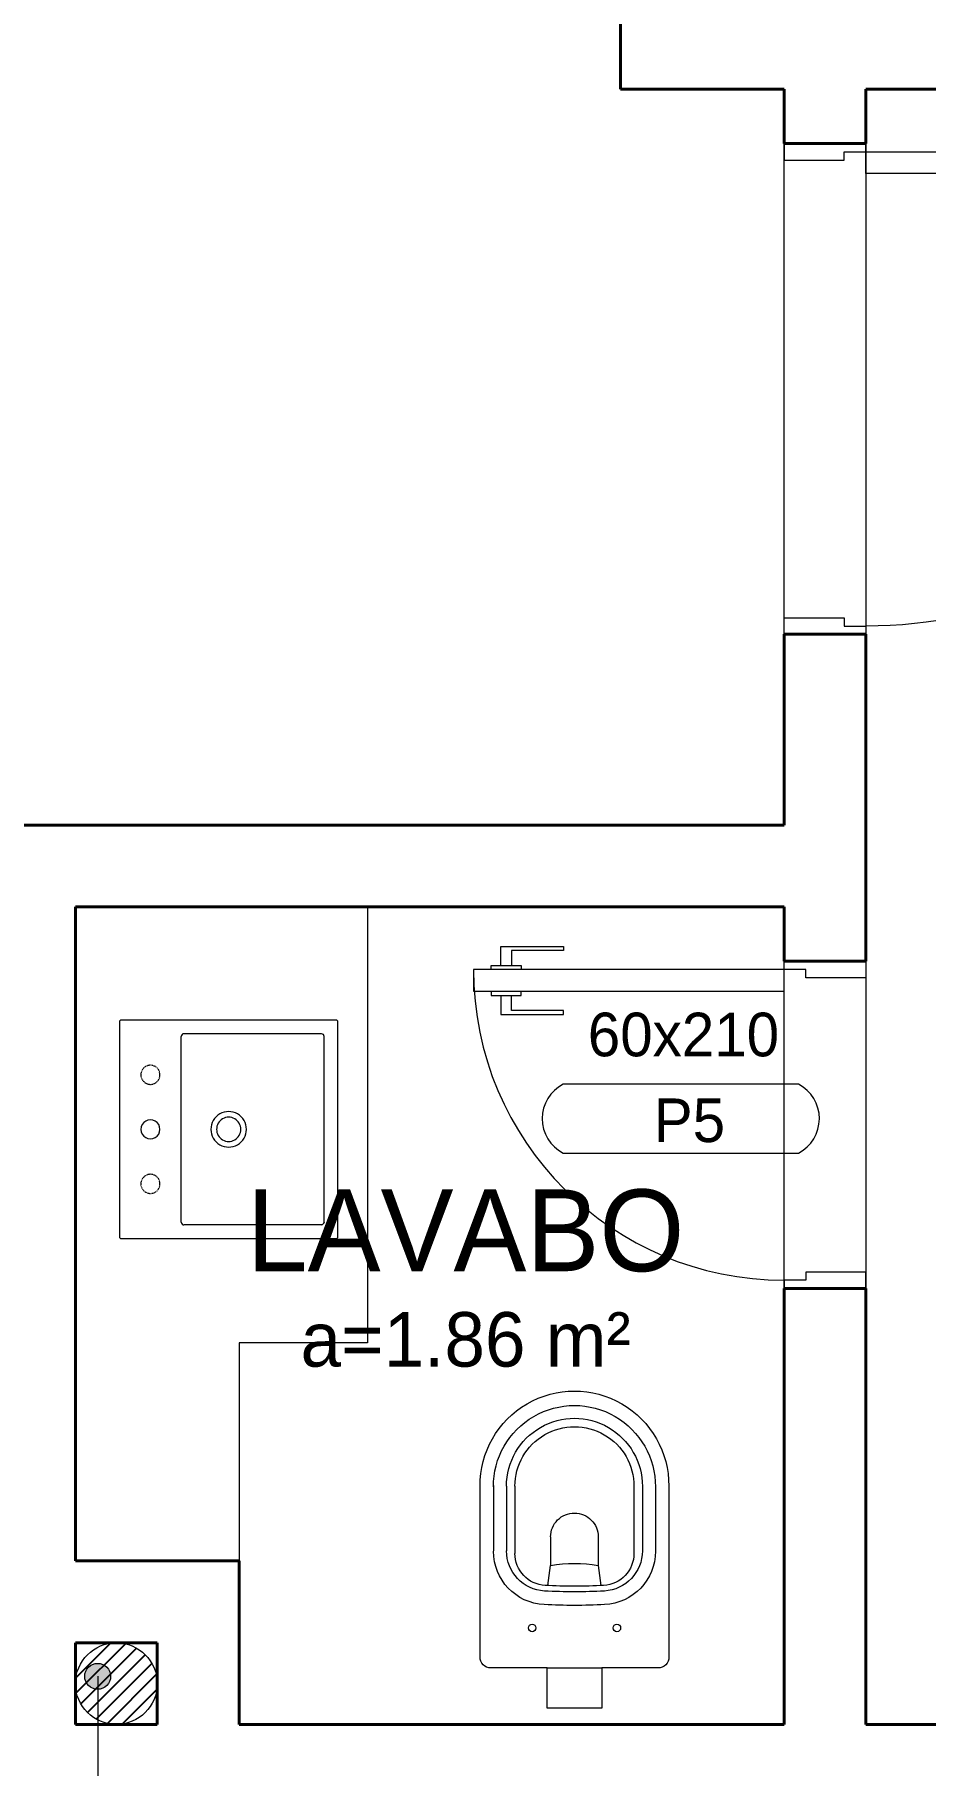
# Model space of a CAD drawing. Header units: millimetres. Extents: x 13204 to 24802, y 21209 to 40694.
# Drawn here: x 23726.1 to 23889.5, y 36078.4 to 36395.9 of the extents above; entities that cross this region are included whole.
import ezdxf
from ezdxf.enums import TextEntityAlignment as Align

# ---------------------------------------------------------------- set-up
doc = ezdxf.new("R2010")
doc.units = ezdxf.units.MM
doc.linetypes.add('CACHE', pattern=[0.24, 0.12, -0.12])
doc.linetypes.add('CONTINU', pattern=[0])
for name, color, linetype, lineweight in [('ESPECARQ', 2, 'Continuous', 20), ('Esquadrias', 2, 'Continuous', 20), ('Louças', 150, 'Continuous', 15), ('PAREDE', 1, 'Continuous', 40), ('Paredes', 1, 'Continuous', 40), ('PISO', 5, 'Continuous', 5), ('TEXTO', 4, 'Continuous', 5)]:
    doc.layers.add(name, color=color, linetype=linetype, lineweight=lineweight)
doc.layers.add('HACHURAS', color=8, linetype='Continuous')
doc.styles.add('LANA', font='stylu.ttf')
doc.styles.add('REGUA60', font='cityb___.ttf', dxfattribs={"width": 1.4})

# ---------------------------------------------------------------- blocks, each defined once
blk = doc.blocks.new('7113117_p')
at = {"layer": 'Louças'}
blk.add_lwpolyline([(172.9, -144, 0.467984), (153.2, -124.3), (50, -124.3), (50, -50.4), (-50.4, -50.4), (-50.4, -124.3), (-153.6, -124.3, 0.441665), (-173.3, -144), (-173.3, -457.4, 1.008711), (172.9, -457.4)], format="xyb", close=True, dxfattribs=at)
at = {"layer": 'Louças', "linetype": 'CONTINU'}
blk.add_lwpolyline([(-50.4, -124.3), (50, -124.3)], dxfattribs=at)
at = {"layer": 'Louças', "color": 8, "linetype": 'CONTINU'}
for points in [[(-77.7, -190.6, 1), (-77.7, -204.4)], [(-77.7, -204.4, 1), (-77.7, -190.6)], [(77.7, -190.6, 1), (77.7, -204.4)], [(77.7, -204.4, 1), (77.7, -190.6)], [(-55.5, -240.3, 0.40075), (-148.8, -338.1)], [(55.1, -240.3, 0.027466), (-55.5, -240.3)], [(148.4, -338.1, 0.400736), (55.1, -240.3)], [(-55, -265.2, 0.398103), (-124.8, -338.9)], [(-53.8, -275.4, 0.398153), (-109.4, -334.2)], [(54.7, -265.2, 0.027933), (-55, -265.2)], [(53.4, -275.4, 0.02758), (-53.8, -275.4)], [(109, -334.2, 0.398153), (53.4, -275.4)], [(124.4, -338.9, 0.398024), (54.7, -265.2)], [(-43.9, -311.9, 0.088949), (43.5, -312)], [(-43.9, -364.6, 0.417873), (0, -408.2)], [(0, -408.2, 0.414762), (43.5, -364.6)], [(-148.8, -456.1, 1.005641), (148.4, -456.1)], [(-124.8, -457.4, 1.001107), (124.4, -457.1)], [(-109.4, -457.4, 1.001183), (109, -457.1)]]:
    blk.add_lwpolyline(points, format="xyb", dxfattribs=at)
for points in [[(-48.9, -275.2), (-43.9, -311.9)], [(43.5, -312), (48.5, -275.2)], [(-43.9, -364.6), (-43.9, -311.9)], [(43.5, -364.6), (43.5, -312)], [(-148.8, -458.5), (-148.8, -339)], [(-124.8, -457.4), (-124.8, -338.9)], [(-109.4, -457.4), (-109.4, -334.2)], [(109, -457.1), (109, -334.2)], [(124.4, -457.1), (124.4, -338.9)], [(148.4, -458.5), (148.4, -339)]]:
    blk.add_lwpolyline(points, dxfattribs=at)
blk = doc.blocks.new('7408317_p')
at = {"layer": 'Louças'}
blk.add_lwpolyline([(200, 198.7), (198.2, 200.5), (-198.3, 200.5), (-200, 198.7), (-200, -197.7), (-198.3, -199.5), (198.2, -199.5), (200, -197.7)], close=True, dxfattribs=at)
at = {"layer": 'Louças', "linetype": 'CACHE'}
for points in [[(-100, 161.5, 1.00004), (-100, 126.5)], [(-100, 126.5, 1.000058), (-100, 161.5)], [(100, 161.5, 1.000022), (100, 126.5)], [(100, 126.5, 1.000056), (100, 161.5)]]:
    blk.add_lwpolyline(points, format="xyb", dxfattribs=at)
at = {"layer": 'Louças', "linetype": 'CONTINU'}
for points in [[(0, 161.5, 1.00026), (0, 126.5)], [(0, 126.5, 1.000277), (0, 161.5)], [(-170.3, 87.5, 0.414587), (-175.3, 82.5)], [(175.4, 82.5, 0.414612), (170.4, 87.5)], [(0, 33, 1.000349), (0, -32)], [(0, -32, 1.000654), (0, 33)], [(0, 22.7, 1.000759), (0, -21.8)], [(0, -21.8, 1.000698), (0, 22.7)], [(-173.6, -173, -0.197042), (-175, -169.5)], [(-175, -169.5, 0.414578), (-170, -174.5)], [(-170, -174.5, -0.19704), (-173.6, -173)], [(170.6, -174.5, 0.413833), (175, -170.1)]]:
    blk.add_lwpolyline(points, format="xyb", dxfattribs=at)
for points in [[(-175, -169.5), (-175.3, 82.5)], [(-170.3, 87.5), (170.4, 87.5)], [(175, -170.1), (175.4, 82.5)], [(-170, -174.5), (170.6, -174.5)]]:
    blk.add_lwpolyline(points, dxfattribs=at)
blk = doc.blocks.new('*U19', base_point=(46990.75, 4204.16))
at = {"layer": 'Esquadrias'}
for p, q in [((46989.25, 4261.16), (46985.25, 4261.16)), ((46985.25, 4261.16), (46985.25, 4204.16)), ((46989.25, 4204.16), (46989.25, 4261.16)), ((46985.25, 4257.91), (46984.5, 4257.91)), ((46984.5, 4257.91), (46984.5, 4252.41)), ((46989.25, 4257.91), (46990, 4257.91)), ((46990, 4257.91), (46990, 4252.41)), ((46984.5, 4256.16), (46981, 4256.16)), ((46981, 4256.16), (46981, 4244.66)), ((46990, 4256.16), (46993.5, 4256.16)), ((46993.5, 4256.16), (46993.5, 4244.66)), ((46981.75, 4244.66), (46981.75, 4254.16)), ((46981.75, 4254.16), (46984.5, 4254.16)), ((46984.5, 4252.41), (46985.25, 4252.41)), ((46990, 4252.41), (46989.25, 4252.41)), ((46992.75, 4254.16), (46990, 4254.16)), ((46992.75, 4244.66), (46992.75, 4254.16)), ((46981, 4244.66), (46981.75, 4244.66)), ((46993.5, 4244.66), (46992.75, 4244.66)), ((46932.25, 4204.16), (46930.75, 4204.16)), ((46932.25, 4200.16), (46932.25, 4204.16)), ((46985.25, 4204.16), (46989.25, 4204.16)), ((46989.25, 4204.16), (46990.75, 4204.16)), ((46989.25, 4200.16), (46989.25, 4204.16)), ((46933.75, 4200.16), (46932.25, 4200.16)), ((46933.75, 4189.16), (46933.75, 4200.16)), ((46987.75, 4189.16), (46987.75, 4200.16)), ((46987.75, 4200.16), (46989.25, 4200.16)), ((46930.75, 4189.16), (46933.75, 4189.16)), ((46990.75, 4189.16), (46987.75, 4189.16))]:
    blk.add_line(p, q, dxfattribs=at)
at = {"layer": 'Esquadrias', "color": 0}
blk.add_arc((46989.25, 4204.16), 57, 90, 180, dxfattribs=at)
blk = doc.blocks.new('*U20', base_point=(47150.75, 4189.16))
at = {"layer": 'Esquadrias'}
for p, q in [((47149.25, 4276.16), (47145.25, 4276.16)), ((47145.25, 4276.16), (47145.25, 4189.16)), ((47149.25, 4189.16), (47149.25, 4276.16)), ((47144.5, 4271.16), (47141, 4271.16)), ((47141, 4271.16), (47141, 4259.66)), ((47145.25, 4272.91), (47144.5, 4272.91)), ((47144.5, 4272.91), (47144.5, 4267.41)), ((47149.25, 4272.91), (47150, 4272.91)), ((47150, 4272.91), (47150, 4267.41)), ((47150, 4271.16), (47153.5, 4271.16)), ((47153.5, 4271.16), (47153.5, 4259.66)), ((47141.75, 4259.66), (47141.75, 4269.16)), ((47141.75, 4269.16), (47144.5, 4269.16)), ((47144.5, 4267.41), (47145.25, 4267.41)), ((47150, 4267.41), (47149.25, 4267.41)), ((47152.75, 4269.16), (47150, 4269.16)), ((47152.75, 4259.66), (47152.75, 4269.16)), ((47141, 4259.66), (47141.75, 4259.66)), ((47153.5, 4259.66), (47152.75, 4259.66)), ((47062.25, 4189.16), (47060.75, 4189.16)), ((47062.25, 4185.16), (47062.25, 4189.16)), ((47145.25, 4189.16), (47149.25, 4189.16)), ((47149.25, 4189.16), (47150.75, 4189.16)), ((47149.25, 4185.16), (47149.25, 4189.16)), ((47063.75, 4185.16), (47062.25, 4185.16)), ((47063.75, 4174.16), (47063.75, 4185.16)), ((47147.75, 4174.16), (47147.75, 4185.16)), ((47147.75, 4185.16), (47149.25, 4185.16)), ((47060.75, 4174.16), (47063.75, 4174.16)), ((47150.75, 4174.16), (47147.75, 4174.16))]:
    blk.add_line(p, q, dxfattribs=at)
at = {"layer": 'Esquadrias', "color": 0}
blk.add_arc((47149.25, 4189.16), 87, 90, 180, dxfattribs=at)
blk = doc.blocks.new('INDESQ2')
at = {"color": 0, "linetype": 'ByBlock'}
for p, q in [((4.318, 2.959), (-4.318, 2.959)), ((-4.318, 0.438), (4.318, 0.438))]:
    blk.add_line(p, q, dxfattribs=at)
at = {"color": 0}
for centre, start, end in [((-3.665, 1.698), 117.36541, 242.63459), ((3.665, 1.698), 297.36541, 62.63459)]:
    blk.add_arc(centre, 1.42, start, end, dxfattribs=at)
at = {"style": 'REGUA60', "width": 1.4, "flags": 9}
blk.add_attdef('LOCAL', text='', height=1.5, dxfattribs=at).set_placement((-0.08, -4.348), align=Align.CENTER)
at = {"layer": 'ESPECARQ', "color": 0, "style": 'REGUA60'}
for tag, width, p in [('COD', 1.1, (-0.08, 0.951)), ('DIM', 1.4, (-0.08, -2.169))]:
    blk.add_attdef(tag, text='', height=1.5, dxfattribs=dict(at, width=width)).set_placement(p, align=Align.CENTER)
blk = doc.blocks.new('*U57', base_point=(58257.01, 6118.58))

msp = doc.modelspace()

# ---------------------------------------------------------------- hatches: boundary and pattern name
at = {"layer": 'HACHURAS'}
h = msp.add_hatch(dxfattribs=at)
h.set_pattern_fill('_USER', color=256, scale=2, angle=135, style=0, pattern_type=0)
h.set_pattern_definition([(225, (23748.6219, 36100.8713), (-1.41421, 1.41421), [])])
edge = h.paths.add_edge_path()
edge.add_arc((23741.12, 36093.37), 7.5, 0, 360)
at = {"layer": 'TEXTO'}
h = msp.add_hatch(color=256, dxfattribs=at)
edge = h.paths.add_edge_path()
edge.add_arc((23737.69, 36094.71), 2.38, 0, 360)

# ---------------------------------------------------------------- linework, layer by layer
at = {"layer": 'Esquadrias'}
msp.add_circle((23741.12, 36093.37), 7.5, dxfattribs=at)
at = {"layer": 'Louças'}
for p, q in [((23787.16, 36235.87), (23787.16, 36155.87)), ((23787.16, 36155.87), (23763.62, 36155.87)), ((23763.62, 36155.87), (23763.62, 36085.87))]:
    msp.add_line(p, q, dxfattribs=at)
at = {"layer": 'PAREDE'}
msp.add_line((23863.62, 36250.87), (23678.07, 36250.87), dxfattribs=at)
at = {"layer": 'Paredes'}
for p, q in [((23833.62, 36385.87), (23833.62, 36410.87)), ((23863.62, 36385.87), (23833.62, 36385.87)), ((23863.62, 36385.87), (23863.62, 36375.87)), ((24478.62, 36385.87), (23878.62, 36385.87)), ((23878.62, 36385.87), (23878.62, 36375.87)), ((23878.62, 36375.87), (23863.62, 36375.87)), ((23863.62, 36285.87), (23863.62, 36250.87)), ((23878.62, 36285.87), (23863.62, 36285.87)), ((23878.62, 36285.87), (23878.62, 36225.87)), ((23733.62, 36235.87), (23733.62, 36233.39)), ((23733.62, 36235.87), (23733.62, 36115.87)), ((23733.62, 36235.87), (23863.62, 36235.87)), ((23863.62, 36235.87), (23863.62, 36225.87)), ((23863.62, 36225.87), (23878.62, 36225.87)), ((23863.62, 36165.87), (23863.62, 36085.87)), ((23863.62, 36165.87), (23878.62, 36165.87)), ((23878.62, 36165.87), (23878.62, 36085.87)), ((23763.62, 36115.87), (23733.62, 36115.87)), ((23763.62, 36115.87), (23763.62, 36085.87)), ((23748.62, 36100.87), (23733.62, 36100.87)), ((23733.62, 36100.87), (23733.62, 36085.87)), ((23748.62, 36100.87), (23748.62, 36085.87)), ((23748.62, 36085.87), (23733.62, 36085.87)), ((23863.62, 36085.87), (23763.62, 36085.87)), ((23878.62, 36085.87), (24196.07, 36085.87))]:
    msp.add_line(p, q, dxfattribs=at)
at = {"layer": 'PISO'}
for points in [[(23863.62, 36285.87), (23863.62, 36375.87), (23878.62, 36375.87), (23878.62, 36285.87)], [(23863.62, 36165.87), (23863.62, 36225.87), (23878.62, 36225.87), (23878.62, 36165.87)]]:
    msp.add_lwpolyline(points, close=True, dxfattribs=at)
at = {"layer": 'TEXTO'}
msp.add_line((23737.69, 36094.71), (23737.69, 35999.86), dxfattribs=at)
msp.add_circle((23737.69, 36094.71), 2.38, dxfattribs=at)

# ---------------------------------------------------------------- block references
at = {"layer": 'Esquadrias', "color": 5, "yscale": -1, "rotation": 90}
msp.add_blockref('*U20', (23878.62, 36375.87), dxfattribs=at)
at = {"layer": 'Esquadrias', "color": 5, "rotation": 90}
msp.add_blockref('*U19', (23863.62, 36225.87), dxfattribs=at)
at = {"layer": 'Louças', "yscale": 0.1000000000349246, "zscale": 0.1}
for name, p, xscale, rotation in [('7408317_p', (23761.77, 36195.05), 0.09999999962747097, 90), ('7113117_p', (23825.17, 36083.84), -0.1000000000349246, 180)]:
    msp.add_blockref(name, p, dxfattribs=dict(at, xscale=xscale, rotation=rotation))
at = {"layer": 'TEXTO'}
ref = msp.add_blockref('INDESQ2', (23844.66, 36205.5), dxfattribs=dict(at, xscale=4.999999999999704, yscale=4.999999999999704, zscale=4.999999999999704, rotation=179.9933850202378))
ref.add_attrib('COD', 'P5', dxfattribs={"layer": 'ESPECARQ', "color": 0, "height": 8, "rotation": 359.9934, "style": 'LANA'}).set_placement((23846.25, 36192.71), align=Align.CENTER)
ref.add_attrib('DIM', '60x210', dxfattribs={"layer": 'ESPECARQ', "color": 0, "height": 8, "rotation": 359.9934, "style": 'LANA'}).set_placement((23845.15, 36208.45), align=Align.CENTER)
ref = msp.add_blockref('*U57', (23805.19, 36169.02), dxfattribs=at)
ref.add_attrib('AMBIENTE', 'LAVABO', dxfattribs={"color": 0, "height": 15, "style": 'LANA'}).set_placement((23805.19, 36169.02), align=Align.CENTER)
ref.add_attrib('ÁREA', 'a=1.86 m²', dxfattribs={"color": 0, "height": 10, "style": 'LANA'}).set_placement((23805.19, 36151.52), align=Align.CENTER)

doc.saveas('drawing.dxf')
